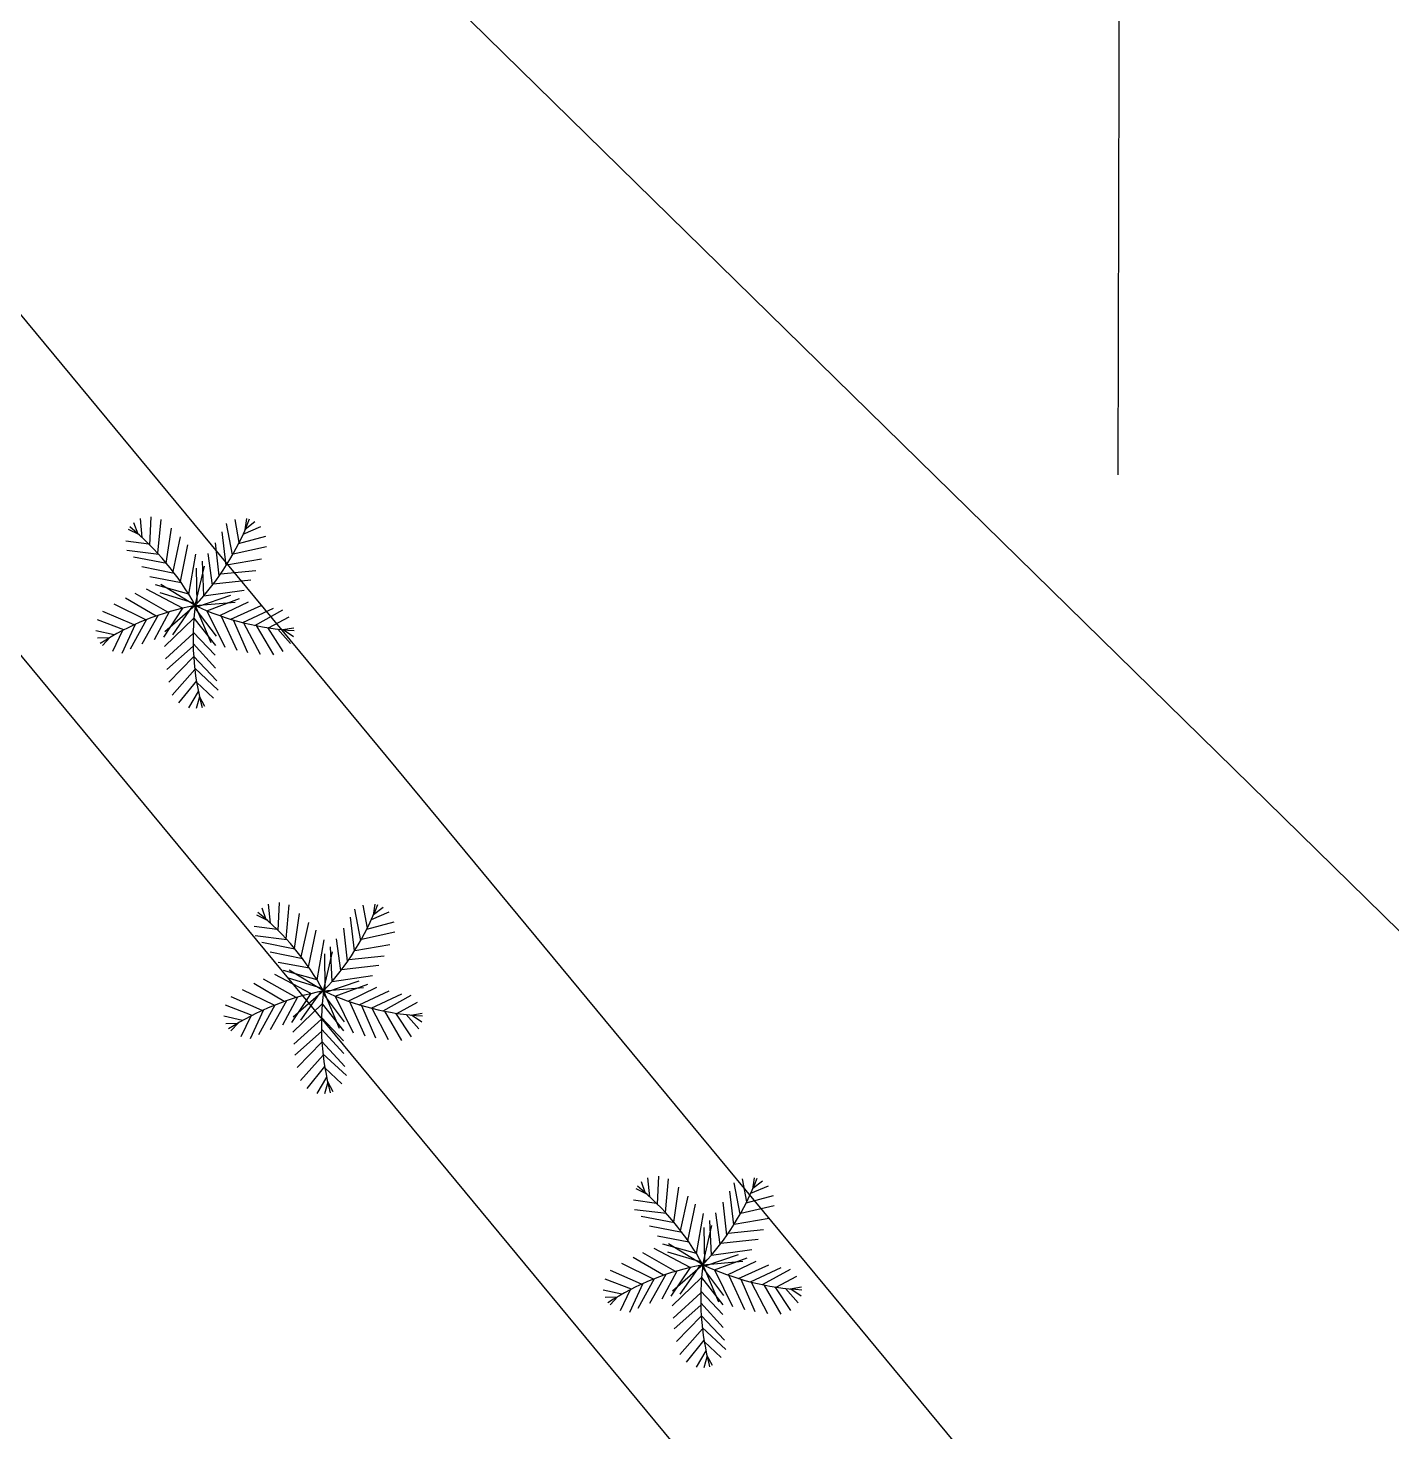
# Model space of a CAD drawing. Header units: millimetres. Extents: x -17017 to 2697, y 1903 to 18260.
# Drawn here: x -16975.75 to -16970.72, y 18230.63 to 18235.81 of the extents above; entities that cross this region are included whole.
import ezdxf

# ---------------------------------------------------------------- set-up
doc = ezdxf.new("R2010")
doc.units = ezdxf.units.MM
doc.layers.add('1', color=7, linetype='Continuous')
doc.layers.add('SO2', color=3, linetype='Continuous')

# ---------------------------------------------------------------- blocks, each defined once
blk = doc.blocks.new('CAY1')
at = {"layer": 'SO2'}
for p, q in [((164.7, 386.3), (157.6, 427.4)), ((162.8, 369.3), (215.7, 415.8)), ((164.2, 388.9), (189.7, 426.2)), ((149, 283.6), (91.8, 386.9)), ((158.2, 334.8), (117.5, 410.4)), ((157.5, 330.2), (244.8, 386.9)), ((-152.1, 224.2), (-179.1, 324.7)), ((-114.9, 204.3), (-142, 326.7)), ((138.9, 239.7), (86, 353)), ((150.1, 288.7), (258.2, 352.3)), ((-205.9, 248.7), (-233.5, 284.4)), ((-187.6, 241.3), (-215.5, 305.9)), ((-73.9, 179.8), (-96.1, 308.3)), ((-40.8, 158), (-53.7, 288)), ((-3.5, 131.1), (-18.9, 268.6)), ((113.1, 155), (62.3, 261.1)), ((126.4, 195.4), (75.6, 306.9)), ((139.5, 242.1), (254.8, 303)), ((-203.3, 248.3), (-244.5, 254.3)), ((-156.3, 226.3), (-240.7, 210.9)), ((40.3, 95.9), (19.2, 244.3)), ((94.9, 107.6), (50.5, 227.4)), ((75.7, 64.1), (63.1, 211.8)), ((114.9, 160.1), (240.9, 217.2)), ((129, 203.9), (248.6, 256.3)), ((-110.4, 201.7), (-226.3, 179.3)), ((-71.8, 178.5), (-195.8, 163.2)), ((79.9, 73.3), (37.8, 195.7)), ((94.9, 107.6), (229.6, 173.6)), ((-33.5, 153), (-155.2, 139.1)), ((0.8, 127.8), (-115.8, 112.3)), ((75.7, 64.1), (212.3, 121.7)), ((85.7, 62.9), (189.1, 140.8)), ((123, 59.3), (223.2, 138.5)), ((173.6, 56.6), (258.9, 137.7)), ((216.2, 56.4), (306.6, 139.2)), ((262.2, 58.3), (353.6, 143.5)), ((307.1, 62.2), (387.7, 148.5)), ((358.6, 69.3), (417.9, 131.3)), ((34.5, 40.3), (-113.2, 66.1)), ((40.3, 95.9), (-87.4, 90.6)), ((75.7, 64.1), (-68.7, 97.9)), ((68.3, 71), (-61.2, 68.7)), ((75.7, 64.1), (-1, -62.7)), ((66.8, 59.2), (29, -64.6)), ((75.7, 64.1), (172.6, -48)), ((77.6, 54.2), (183.6, -20)), ((123, 59.3), (227.3, -48.5)), ((179.1, 56.5), (272.3, -45.7)), ((225.1, 56.6), (311.9, -40.9)), ((264.7, 58.4), (358.2, -32.5)), ((312.2, 62.8), (406.2, -20.4)), ((354, 68.5), (434.9, 3)), ((392.8, 75.5), (453.4, 39.6)), ((409.6, 79.1), (446.4, 98.4)), ((411.9, 80.3), (455.3, 67.6)), ((-49.6, -17.6), (-177.2, 10.2)), ((-12.5, 9.5), (-148, 37.4)), ((-8, 12.6), (-29.3, -103.1)), ((34.5, 40.3), (0, -82.8)), ((85.6, 17.6), (15.5, -114.9)), ((85.6, 17.6), (192, -53.2)), ((-80.6, -42.3), (-209.7, -23.8)), ((-78.7, -40.8), (-102.5, -163.5)), ((-42.6, -12.2), (-67, -132.3)), ((100.3, -36.6), (32, -156.8)), ((98.8, -31.4), (202.3, -87.4)), ((-146.9, -103), (-250.9, -97.6)), ((-116.5, -73.8), (-241.4, -61.8)), ((-112.7, -70.3), (-127.2, -187.5)), ((114.7, -80.3), (48.8, -193)), ((111.7, -71.9), (218.4, -132.3)), ((-174.2, -131.5), (-244.3, -138.1)), ((-186.9, -146.6), (-229.4, -161.8)), ((-185.7, -144.2), (-204.1, -181.6)), ((-150.2, -106.4), (-161.7, -191.4)), ((128.6, -117.4), (71.1, -234.4)), ((127.7, -115.1), (237.1, -175.6)), ((147.5, -161.3), (97.4, -276.3)), ((165.8, -199.2), (128.6, -296.4)), ((145.3, -156.6), (252.3, -206.5)), ((168, -203.4), (245.3, -240.6)), ((184.5, -234), (169.1, -302.6)), ((193.1, -248.8), (222.9, -277.9)), ((195, -250.7), (196.3, -295.8))]:
    blk.add_line(p, q, dxfattribs=at)
for centre, start, end in [((-809.4, 482), 334.7283, 356.9267), ((-595.2, -648.5), 46.7283, 68.9267), ((546.1, -794.1), 118.7283, 140.9267), ((199.5, 1035), 262.7283, 284.9267), ((1037.3, 246.3), 190.7283, 212.9267)]:
    blk.add_arc(centre, 978.7, start, end, dxfattribs=at)

msp = doc.modelspace()

# ---------------------------------------------------------------- linework, layer by layer
at = {"layer": '1', "color": 7, "linetype": 'Continuous'}
for points in [[(-16957.81, 18209.083), (-16967.1148, 18223.2961), (-16971.2968, 18229.3451), (-16979.2044, 18238.8921), (-16984.8766, 18244.3763), (-16995.9244, 18253.0217)], [(-16965.0012, 18226.9047), (-16980.7276, 18242.3111), (-16992.7508, 18252.6368)], [(-16958.7136, 18209.0026), (-16967.7786, 18222.8495), (-16971.9351, 18228.8616), (-16979.7923, 18238.3478), (-16985.4026, 18243.7721), (-16996.4175, 18252.3917)], [(-16971.4366, 18240.5127), (-16971.7269, 18236.1476), (-16971.7313, 18234.1614)]]:
    msp.add_lwpolyline(points, dxfattribs=at)

# ---------------------------------------------------------------- block references
at = {"xscale": 0.001, "yscale": 0.001, "zscale": 0.001, "rotation": 270}
for p in [(-16975.1964, 18233.756), (-16974.7236, 18232.3354), (-16973.3253, 18231.3265)]:
    msp.add_blockref('CAY1', p, dxfattribs=at)

doc.saveas('drawing.dxf')
